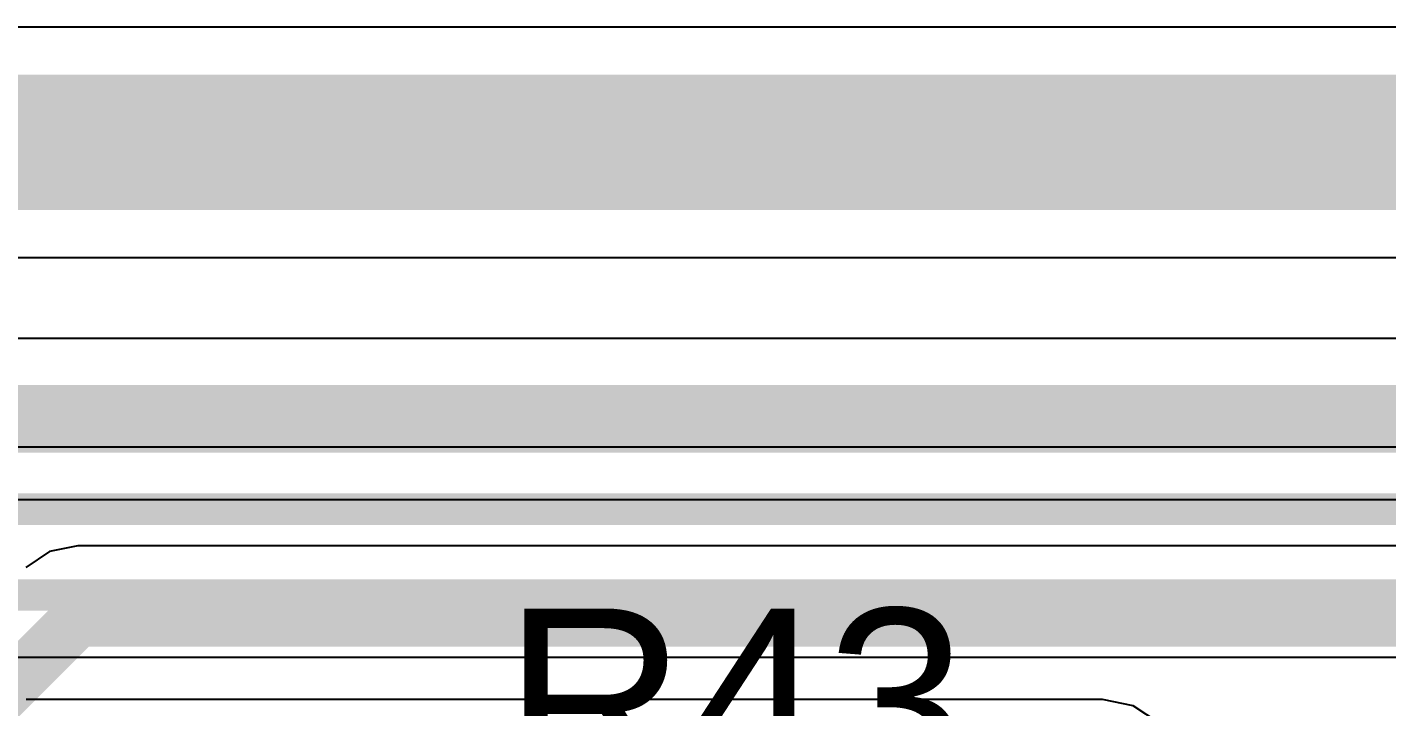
# Model space of a CAD drawing. Header units: inches. Extents: x -18 to 237, y -41 to 211.
# Drawn here: x 57.1 to 64.75, y 77 to 80.82 of the extents above; entities that cross this region are included whole.
import ezdxf

# ---------------------------------------------------------------- set-up
doc = ezdxf.new("R2010")
doc.units = ezdxf.units.IN
for name, color, linetype in [('Bottom Layer', 5, 'Continuous'), ('Top Layer', 1, 'Continuous'), ('Top Overlay', 2, 'Continuous')]:
    doc.layers.add(name, color=color, linetype=linetype)
doc.styles.add('Arial', font='', dxfattribs={"height": 0.2})
doc.styles.get('Arial').set_extended_font_data('Arial')

msp = doc.modelspace()

# ---------------------------------------------------------------- linework, layer by layer
at = {"layer": 'Bottom Layer'}
for p, q in [((72.7276, 80.8198), (50.7136, 80.8198)), ((50.9817, 79.5249), (72.4594, 79.5249)), ((72.2375, 79.0692), (55.372, 79.0692)), ((55.5597, 78.1628), (72.2375, 78.1628)), ((57.2302, 77.8708), (57.0958, 77.781)), ((57.3888, 77.9024), (57.2302, 77.8708)), ((69.0513, 77.9024), (57.3888, 77.9024))]:
    msp.add_line(p, q, dxfattribs=at)
for points in [[(50.7136, 80.1724, 0.762, 0.762, 0), (72.7276, 80.1724, 0.762, 0.762, 0)], [(55.372, 78.616, 0.381, 0.381, 0), (72.5678, 78.616, 0.381, 0.381, 0)], [(56.0072, 76.1064, 0.3048, 0.3048, 0), (57.3888, 77.488, 0.3048, 0.3048, 0)], [(57.3888, 77.488, 0.3048, 0.3048, 0), (69.0513, 77.488, 0.3048, 0.3048, 0)]]:
    msp.add_lwpolyline(points, format="xyseb", dxfattribs=at)
msp.add_lwpolyline([(57.3126, 77.488, 0.1524, 0.1524, 1), (57.465, 77.488, 0.1524, 0.1524, 1)], format="xyseb", close=True, dxfattribs=at)
msp.add_lwpolyline([(57.3126, 77.488, 0.1524, 0.1524, 1), (57.465, 77.488, 0.1524, 0.1524, 1)], format="xyseb", close=True, dxfattribs=at)
at = {"layer": 'Top Layer'}
for p, q in [((66.4685, 78.4576), (46.6379, 78.4576)), ((46.9826, 77.2758), (66.1238, 77.2758)), ((63.1521, 77.0372), (57.0972, 77.0372)), ((63.3255, 77.0027), (63.1521, 77.0372)), ((63.4726, 76.9045), (63.3255, 77.0027))]:
    msp.add_line(p, q, dxfattribs=at)
for points in [[(46.6379, 78.108, 0.1778, 0.1778, 0), (66.4685, 78.108, 0.1778, 0.1778, 0)], [(46.8378, 77.6254, 0.1778, 0.1778, 0), (66.2686, 77.6254, 0.1778, 0.1778, 0)]]:
    msp.add_lwpolyline(points, format="xyseb", dxfattribs=at)

# ---------------------------------------------------------------- texts
at = {"layer": 'Top Overlay', "style": 'Arial'}
msp.add_text('R43', height=1.016, dxfattribs=at).set_placement((59.7836, 76.5334))

doc.saveas('drawing.dxf')
